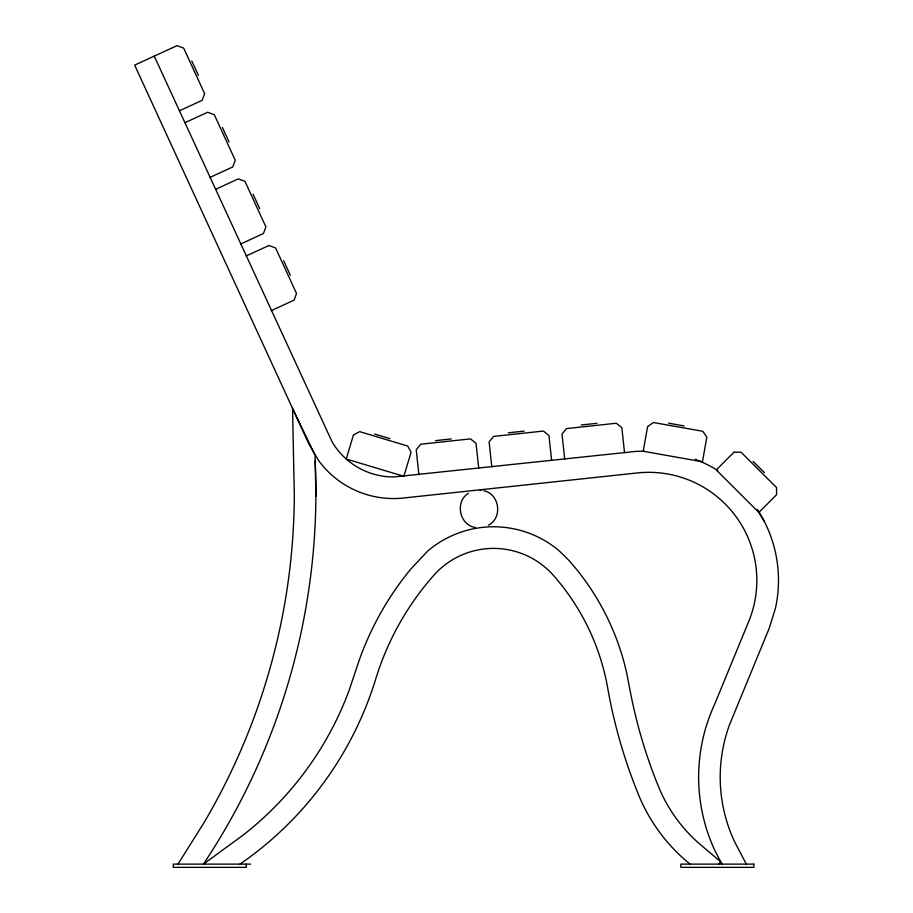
<?xml version="1.0" encoding="UTF-8"?>
<svg xmlns="http://www.w3.org/2000/svg" width="913" height="913" viewBox="0 0 913 913"><rect width="100%" height="100%" fill="white"/><g stroke="black" fill="none" stroke-linecap="round" stroke-linejoin="round"><path stroke-width="1.37" d="M177.989 864.12L203.747 823.104A649.679 649.679 0 0 0 294.328 496.25L292.559 408.431L315.065 455.188L315.898 496.387M718.782 864.12L720.745 861.804L715.53 851.886A173.721 173.721 0 0 1 714.457 704.71L748.706 621.491A108.042 108.042 0 0 0 637.274 472.945L403.466 498.019A92.932 92.932 0 0 1 318.888 460.951L309.073 444.346L134.656 65.131L177.019 45.65L183.673 48.115L204.626 93.662L202.161 100.316L179.382 110.793M468.392 493.248C454.628 501.785 459.387 525.078 475.399 527.531M488.398 525.226C502.858 518.025 499.685 493.967 483.856 490.772M184.883 122.741L207.662 112.265L214.315 114.718L235.257 160.277L232.804 166.931L210.024 177.407M215.525 189.356L238.293 178.88L244.946 181.333L265.9 226.892L263.446 233.545L240.667 244.011M246.156 255.971L268.936 245.494L275.589 247.948L296.542 293.507L294.077 300.149L271.309 310.625M435.41 440.637L451.239 438.936M508.313 432.819L524.142 431.119M581.216 424.99L597.045 423.301M644.452 451.227L635.893 451.399L393.754 476.963A71.34 71.34 0 0 1 332.138 441.915L154.24 56.127M250.55 864.12L173.265 864.12L173.265 867.35L246.248 867.35L246.248 864.12M480.318 490.213L481.448 490.281L480.329 490.053M668.578 423.164L684.248 425.96M374.672 434.04L389.919 438.617M753.122 461.407L764.398 472.649M758.771 512.558L764.341 521.483M721.966 864.12L720.745 861.804L698.776 843.235A152.231 152.231 0 0 1 661.035 792.461L658.456 786.492A500.164 500.164 0 0 1 630.575 693.058L626.683 673.007A252.433 252.433 0 0 0 577.016 569.94L569.244 560.719L559.407 551.041A101.457 101.457 0 0 0 427.729 551.041L410.599 569.278A302.294 302.294 0 0 0 358.478 662.359L349.291 689.886A327.847 327.847 0 0 1 242.516 835.555L203.451 864.109A671.26 671.26 0 0 0 315.179 460.939M746.332 864.12L735.011 842.608A152.14 152.14 0 0 1 729.464 724.899L768.997 628.84L775.411 608.423A129.692 129.692 0 0 0 757.345 509.397M191.776 60.943L198.429 75.402M222.418 127.546L229.072 142.017M253.061 194.161L259.714 208.632M283.692 260.776L290.345 275.247M624.526 452.62L621.844 427.695L616.332 423.244L566.471 428.596L562.02 434.109L564.702 459.034M551.623 460.437L548.941 435.512L543.429 431.062L493.568 436.414L489.117 441.938L491.799 466.863M478.72 468.266L476.038 443.33L470.526 438.879L420.665 444.232L416.214 449.755L418.896 474.68M695.341 459.33A129.692 129.692 0 0 1 717.789 470.56M239.993 864.12A349.428 349.428 0 0 0 375.768 678.873A280.725 280.725 0 0 1 433.721 575.395A79.842 79.842 0 0 1 553.415 575.395A230.863 230.863 0 0 1 607.704 688.071A522.088 522.088 0 0 0 638.541 794.767A173.801 173.801 0 0 0 690.068 864.12M647.602 426.565L643.209 451.25L702.451 461.784L706.845 437.099L702.782 431.29L653.423 422.514L647.602 426.565M353.445 434.999L346.244 459.011L403.866 476.301L411.078 452.289L407.712 446.046L359.688 431.644L353.445 434.999M733.961 452.22L716.271 469.978L758.874 512.455L776.575 494.698L776.564 487.61L741.059 452.209L733.961 452.22M753.83 864.12L680.858 864.12L680.858 867.35L753.83 867.35L753.83 864.12"/></g></svg>
